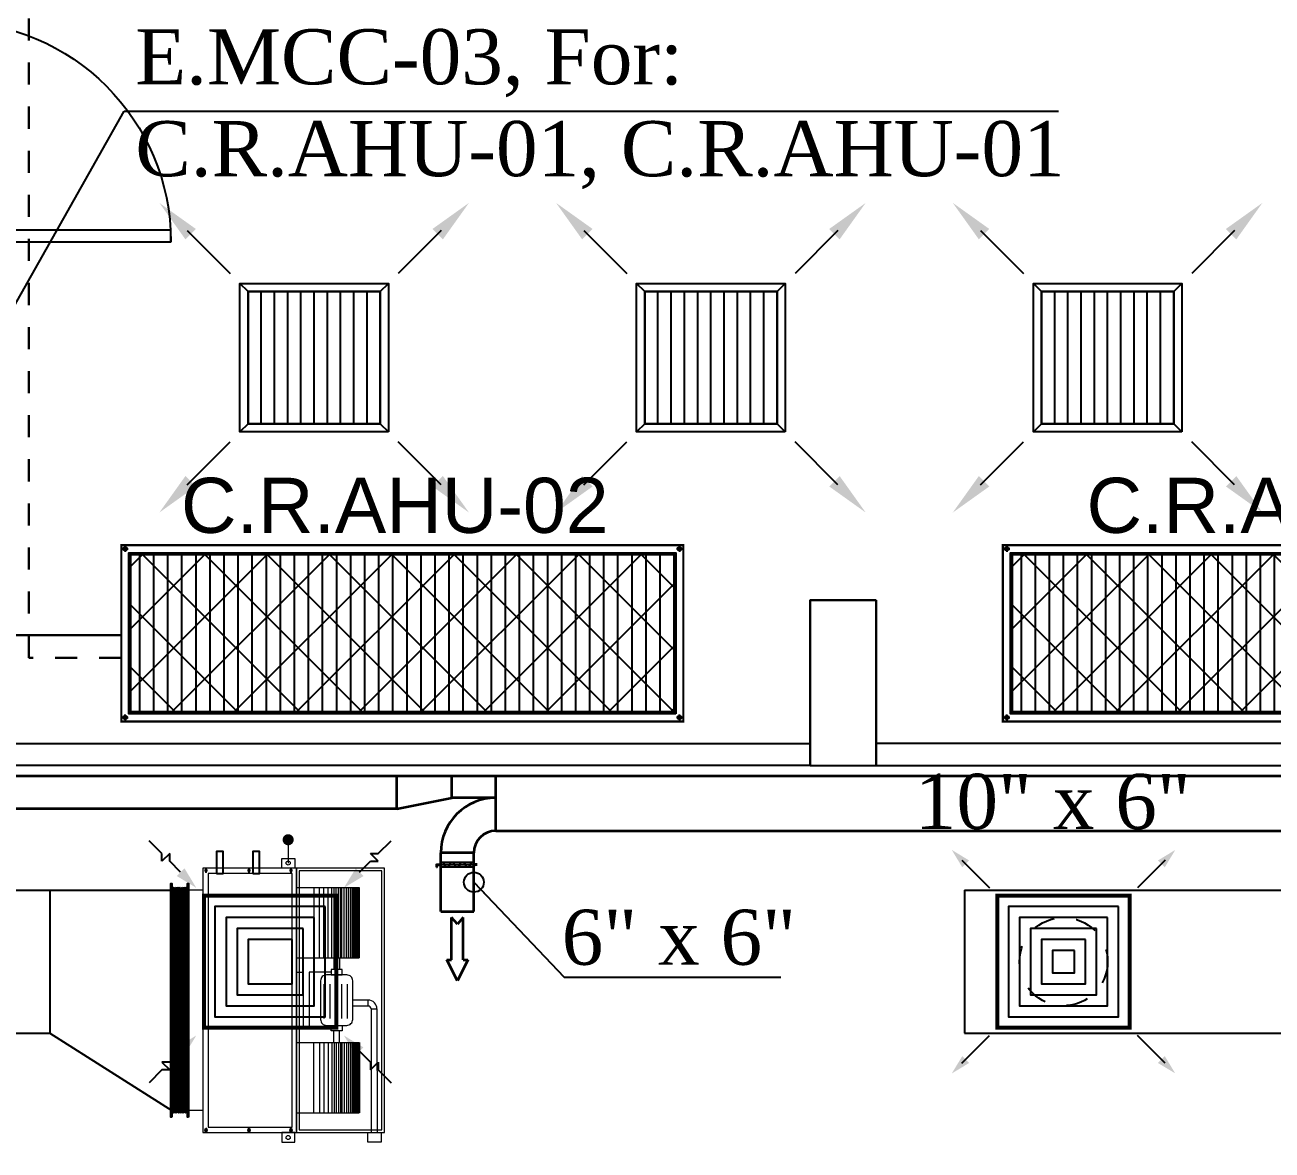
# Model space of a CAD drawing. Extents: x -432 to -365, y -145 to 173.
# Drawn here: x -398.53 to -392.87, y -5.99 to -0.89 of the extents above; entities that cross this region are included whole.
import ezdxf

# ---------------------------------------------------------------- set-up
doc = ezdxf.new("R2010")
doc.units = 0
doc.header["$MEASUREMENT"] = 0
for name, pattern in [('DASHDOT', [1, 0.5, -0.25, 0, -0.25]), ('DASHED', [0.75, 0.5, -0.25]), ('HIDDEN', [0.375, 0.25, -0.125]), ('HIDDEN-Z', [3, 2, -1])]:
    doc.linetypes.add(name, pattern=pattern)
for name, color, linetype in [('01_AC-EQUIP', 206, 'Continuous'), ('02_AC-DIFF', 4, 'Continuous'), ('03_AC-S.DUCT', 5, 'Continuous'), ('12-AC-FL.CONN.', 2, 'Continuous'), ('A.C.VOLUM DAMPER', 2, 'Continuous'), ('COL', 2, 'Continuous'), ('COLHATCH', 5, 'Continuous'), ('DOOR', 250, 'Continuous'), ('M-CH-WP-R', 40, 'HIDDEN-Z'), ('M-CH-WP-S', 142, 'Continuous'), ('M-DIFUSER', 195, 'Continuous'), ('M-DUCT-RA', 30, 'Continuous'), ('M-DUCT-SA', 5, 'Continuous'), ('M-EQBMNT', 21, 'Continuous'), ('pipe', 5, 'Continuous'), ('WALL', 4, 'Continuous'), ('WIN', 5, 'Continuous'), ('ZONE TEXT', 73, 'Continuous')]:
    doc.layers.add(name, color=color, linetype=linetype)
for name, color, linetype, lineweight in [('04-AC_F.A.DUCT', 4, 'Continuous', 35), ('AC-TEXT', 15, 'Continuous', 30), ('AC.REF(R). PIPING', 94, 'DASHED', 30), ('AC.REF(S). PIPING', 3, 'Continuous', 30)]:
    doc.layers.add(name, color=color, linetype=linetype, lineweight=lineweight)
doc.styles.add('AC', font='romans.shx', dxfattribs={"height": 0.2})
doc.styles.add('ARABY', font='sosa.shx')
doc.dimstyles.new('IHAB', dxfattribs={"dimscale": 0, "dimtxt": 0.15, "dimasz": 0.09, "dimexe": 0.18, "dimexo": 0.0625, "dimgap": 0, "dimtad": 0, "dimtih": 1, "dimtoh": 1, "dimzin": 0, "dimdsep": 46, "dimtxsty": 'ARABY', "dimcen": 0.03, "dimse1": 1, "dimse2": 1, "dimclrd": 36, "dimclrt": 42, "dimadec": 0, "dimazin": 0, "dimtfac": 1, "dimtmove": 1, "dimatfit": 3, "dimldrblk": 'ORIGIN', "dimfxl": 1, "dimtolj": 1, "dimtzin": 0, "dimarcsym": 0})

# ---------------------------------------------------------------- blocks, each defined once
blk = doc.blocks.new('*U251')
at = {"layer": 'M-DIFUSER', "ltscale": 5, "const_width": 18}
blk.add_lwpolyline([(-300, 300), (300, 300), (300, -300), (-300, -300)], close=True, dxfattribs=at)
at = {"layer": 'M-DIFUSER', "color": 21}
for points in [[(250, 250), (-250, 250), (-250, -250), (250, -250)], [(200, 200), (-200, 200), (-200, -200), (200, -200)], [(150, 150), (-150, 150), (-150, -150), (150, -150)], [(100, 100), (-100, 100), (-100, -100), (100, -100)], [(50, 50), (-50, 50), (-50, -50), (50, -50)]]:
    blk.add_lwpolyline(points, close=True, dxfattribs=at)
at = {"layer": 'M-DUCT-SA', "color": 5, "extrusion": (-5.07059e-20, -1.19855e-17, -1)}
blk.add_line((-461.1, 461.1), (-335.4, 335.4), dxfattribs=at)
at = {"layer": 'M-DUCT-SA', "color": 5, "extrusion": (-1.19855e-17, 5.07059e-20, -1)}
blk.add_line((461.1, 461.1), (335.4, 335.4), dxfattribs=at)
at = {"layer": 'M-DUCT-SA', "color": 5, "extrusion": (1.19855e-17, -5.07059e-20, -1)}
blk.add_line((-461.1, -461.1), (-335.4, -335.4), dxfattribs=at)
at = {"layer": 'M-DUCT-SA', "color": 5, "extrusion": (5.07059e-20, 1.19855e-17, -1)}
blk.add_line((461.1, -461.1), (335.4, -335.4), dxfattribs=at)
at = {"layer": 'M-DUCT-SA', "color": 5, "extrusion": (-5.07059e-20, -1.19855e-17, -1)}
blk.add_solid([(459.6, 428.4), (428.6, 459.4), (506.9, 506.9)], dxfattribs=at)
at = {"layer": 'M-DUCT-SA', "color": 5, "extrusion": (5.07059e-20, -1.19855e-17, -1)}
blk.add_solid([(-459.6, 428.4), (-428.7, 459.4), (-506.9, 506.9)], dxfattribs=at)
at = {"layer": 'M-DUCT-SA', "color": 5, "extrusion": (1.19855e-17, -5.07059e-20, -1)}
blk.add_solid([(428.4, -459.6), (459.4, -428.6), (506.9, -506.9)], dxfattribs=at)
at = {"layer": 'M-DUCT-SA', "color": 5, "extrusion": (-1.19855e-17, -5.07059e-20, -1)}
blk.add_solid([(-428.4, -459.6), (-459.4, -428.6), (-506.9, -506.9)], dxfattribs=at)
blk = doc.blocks.new('*U254')
at = {"layer": 'M-DIFUSER', "ltscale": 5, "const_width": 18}
blk.add_lwpolyline([(-300, 300), (300, 300), (300, -300), (-300, -300)], close=True, dxfattribs=at)
at = {"layer": 'M-DIFUSER', "color": 21}
for points in [[(250, 250), (-250, 250), (-250, -250), (250, -250)], [(200, 200), (-200, 200), (-200, -200), (200, -200)], [(150, 150), (-150, 150), (-150, -150), (150, -150)], [(100, 100), (-100, 100), (-100, -100), (100, -100)]]:
    blk.add_lwpolyline(points, close=True, dxfattribs=at)
at = {"layer": 'M-DUCT-RA', "color": 30}
for p, q in [((-491, 491), (-548.9, 548.9)), ((491, 491), (548.9, 548.9)), ((-491, 455.4), (-491, 491)), ((-455.4, 491), (-491, 455.4)), ((-455.4, 455.4), (-455.4, 491)), ((-406.3, 406.3), (-455.4, 455.4)), ((406.3, 406.3), (455.4, 455.4)), ((455.4, 491), (491, 491)), ((491, 455.4), (455.4, 491)), ((455.4, 455.4), (491, 455.4)), ((-406.3, -406.3), (-455.4, -455.4)), ((406.3, -406.3), (455.4, -455.4)), ((-491, -491), (-548.9, -548.9)), ((-491, -455.4), (-455.4, -491)), ((-455.4, -455.4), (-491, -455.4)), ((-455.4, -491), (-491, -491)), ((455.4, -491), (491, -455.4)), ((455.4, -455.4), (455.4, -491)), ((491, -455.4), (491, -491)), ((491, -491), (548.9, -548.9))]:
    blk.add_line(p, q, dxfattribs=at)
for points in [[(-388.6, 424), (-423.7, 388.9), (-335, 335)], [(424, 388.6), (388.9, 423.7), (335, 335)], [(-424, -388.6), (-388.9, -423.7), (-335, -335)], [(388.6, -424), (423.7, -388.9), (335, -335)]]:
    blk.add_solid(points, dxfattribs=at)
blk = doc.blocks.new('A$C20CF6213')
at = {"layer": '01_AC-EQUIP', "color": 7}
for p, q in [((-1.8886, -0.0428), (-2.5072, -0.6614)), ((-2.1714, -0.0428), (-2.5072, -0.3786)), ((-2.4543, -0.0428), (-2.5072, -0.0957)), ((-2.4677, -0.0428), (-2.4677, -0.7572)), ((-2.4543, -0.0428), (-1.7399, -0.7572)), ((-2.4039, -0.0428), (-2.4039, -0.7572)), ((-2.3401, -0.0428), (-2.3401, -0.7572)), ((-1.6057, -0.0428), (-2.3201, -0.7572)), ((-2.2763, -0.0428), (-2.2763, -0.7572)), ((-2.2125, -0.0428), (-2.2125, -0.7572)), ((-2.1714, -0.0428), (-1.457, -0.7572)), ((-2.1486, -0.0428), (-2.1486, -0.7572)), ((-2.0848, -0.0428), (-2.0848, -0.7572)), ((-1.3229, -0.0428), (-2.0373, -0.7572)), ((-2.021, -0.0428), (-2.021, -0.7572)), ((-1.9572, -0.0428), (-1.9572, -0.7572)), ((-1.8934, -0.0428), (-1.8934, -0.7572)), ((-1.8886, -0.0428), (-1.1742, -0.7572)), ((-1.8296, -0.0428), (-1.8296, -0.7572)), ((-1.7658, -0.0428), (-1.7658, -0.7572)), ((-1.04, -0.0428), (-1.7545, -0.7572)), ((-1.7019, -0.0428), (-1.7019, -0.7572)), ((-1.6381, -0.0428), (-1.6381, -0.7572)), ((-1.6057, -0.0428), (-0.8913, -0.7572)), ((-1.5743, -0.0428), (-1.5743, -0.7572)), ((-1.5105, -0.0428), (-1.5105, -0.7572)), ((-0.7572, -0.0428), (-1.4716, -0.7572)), ((-1.4467, -0.0428), (-1.4467, -0.7572)), ((-1.3829, -0.0428), (-1.3829, -0.7572)), ((-1.3229, -0.0428), (-0.6085, -0.7572)), ((-1.3191, -0.0428), (-1.3191, -0.7572)), ((-1.2553, -0.0428), (-1.2553, -0.7572)), ((-1.1914, -0.0428), (-1.1914, -0.7572)), ((-0.4744, -0.0428), (-1.1888, -0.7572)), ((-1.1276, -0.0428), (-1.1276, -0.7572)), ((-1.0638, -0.0428), (-1.0638, -0.7572)), ((-1.04, -0.0428), (-0.3256, -0.7572)), ((-1, -0.0428), (-1, -0.7572)), ((-0.9362, -0.0428), (-0.9362, -0.7572)), ((-0.1915, -0.0428), (-0.9059, -0.7572)), ((-0.8724, -0.0428), (-0.8724, -0.7572)), ((-0.8086, -0.0428), (-0.8086, -0.7572)), ((-0.7572, -0.0428), (-0.0428, -0.7572)), ((-0.7447, -0.0428), (-0.7447, -0.7572)), ((-0.6809, -0.0428), (-0.6809, -0.7572)), ((-0.6171, -0.0428), (-0.6171, -0.7572)), ((-0.5533, -0.0428), (-0.5533, -0.7572)), ((-0.4895, -0.0428), (-0.4895, -0.7572)), ((-0.4744, -0.0428), (-0.0428, -0.4744)), ((-0.4257, -0.0428), (-0.4257, -0.7572)), ((-0.3619, -0.0428), (-0.3619, -0.7572)), ((-0.2981, -0.0428), (-0.2981, -0.7572)), ((-0.2342, -0.0428), (-0.2342, -0.7572)), ((-0.1915, -0.0428), (-0.0428, -0.1915)), ((-0.1704, -0.0428), (-0.1704, -0.7572)), ((-0.1066, -0.0428), (-0.1066, -0.7572)), ((-0.0428, -0.1769), (-0.6231, -0.7572)), ((-2.5072, -0.2727), (-2.0227, -0.7572)), ((-0.0428, -0.4598), (-0.3402, -0.7572)), ((-2.5072, -0.5555), (-2.3055, -0.7572)), ((-0.0428, -0.7426), (-0.0574, -0.7572))]:
    blk.add_line(p, q, dxfattribs=at)
at = {"layer": '01_AC-EQUIP', "const_width": 0.01}
blk.add_lwpolyline([(0, -0.8), (-2.55, -0.8), (-2.55, 0), (0, 0)], close=True, dxfattribs=at)
at = {"layer": '01_AC-EQUIP'}
blk.add_lwpolyline([(-0.0347, -0.7653), (-2.5153, -0.7653), (-2.5153, -0.0347), (-0.0347, -0.0347)], close=True, dxfattribs=at)
at = {"layer": '01_AC-EQUIP', "color": 7}
blk.add_lwpolyline([(-0.0428, -0.7572), (-2.5072, -0.7572), (-2.5072, -0.0428), (-0.0428, -0.0428)], close=True, dxfattribs=at)
at = {"layer": 'pipe', "color": 2, "linetype": 'Continuous'}
for p, q in [((-2.5326, -0.0174), (-2.5465, -0.0174)), ((-2.5326, -0.0174), (-2.5326, -0.0035)), ((-2.5326, -0.0174), (-2.5187, -0.0174)), ((-2.5326, -0.0174), (-2.5326, -0.0313)), ((-2.5112, -0.0428), (-2.5147, -0.0428)), ((-2.5112, -0.0428), (-2.5112, -0.0393)), ((-2.5112, -0.0428), (-2.5078, -0.0428)), ((-2.5112, -0.0428), (-2.5112, -0.0463)), ((-0.0388, -0.0428), (-0.0422, -0.0428)), ((-0.0388, -0.0428), (-0.0388, -0.0393)), ((-0.0388, -0.0428), (-0.0353, -0.0428)), ((-0.0388, -0.0428), (-0.0388, -0.0463)), ((-0.0174, -0.0174), (-0.0313, -0.0174)), ((-0.0174, -0.0174), (-0.0174, -0.0035)), ((-0.0174, -0.0174), (-0.0035, -0.0174)), ((-0.0174, -0.0174), (-0.0174, -0.0313)), ((-2.5112, -0.1428), (-2.5147, -0.1428)), ((-2.5112, -0.1428), (-2.5147, -0.1428)), ((-2.5112, -0.1428), (-2.5112, -0.1393)), ((-2.5112, -0.1428), (-2.5112, -0.1393)), ((-2.5112, -0.1428), (-2.5078, -0.1428)), ((-2.5112, -0.1428), (-2.5112, -0.1463)), ((-2.5112, -0.1428), (-2.5078, -0.1428)), ((-2.5112, -0.1428), (-2.5112, -0.1463)), ((-0.0388, -0.1428), (-0.0422, -0.1428)), ((-0.0388, -0.1428), (-0.0422, -0.1428)), ((-0.0388, -0.1428), (-0.0388, -0.1393)), ((-0.0388, -0.1428), (-0.0388, -0.1393)), ((-0.0388, -0.1428), (-0.0353, -0.1428)), ((-0.0388, -0.1428), (-0.0388, -0.1463)), ((-0.0388, -0.1428), (-0.0353, -0.1428)), ((-0.0388, -0.1428), (-0.0388, -0.1463)), ((-2.5112, -0.2428), (-2.5147, -0.2428)), ((-2.5112, -0.2428), (-2.5112, -0.2393)), ((-2.5112, -0.2428), (-2.5078, -0.2428)), ((-2.5112, -0.2428), (-2.5112, -0.2463)), ((-0.0388, -0.2428), (-0.0422, -0.2428)), ((-0.0388, -0.2428), (-0.0388, -0.2393)), ((-0.0388, -0.2428), (-0.0353, -0.2428)), ((-0.0388, -0.2428), (-0.0388, -0.2463)), ((-2.5112, -0.3428), (-2.5112, -0.3393)), ((-0.0388, -0.3428), (-0.0388, -0.3393)), ((-2.5112, -0.3428), (-2.5147, -0.3428)), ((-2.5112, -0.3428), (-2.5078, -0.3428)), ((-2.5112, -0.3428), (-2.5112, -0.3463)), ((-0.0388, -0.3428), (-0.0422, -0.3428)), ((-0.0388, -0.3428), (-0.0353, -0.3428)), ((-0.0388, -0.3428), (-0.0388, -0.3463)), ((-2.5112, -0.4572), (-2.5147, -0.4572)), ((-2.5112, -0.4572), (-2.5112, -0.4537)), ((-2.5112, -0.4572), (-2.5078, -0.4572)), ((-2.5112, -0.4572), (-2.5112, -0.4607)), ((-0.0388, -0.4572), (-0.0422, -0.4572)), ((-0.0388, -0.4572), (-0.0388, -0.4537)), ((-0.0388, -0.4572), (-0.0353, -0.4572)), ((-0.0388, -0.4572), (-0.0388, -0.4607)), ((-2.5112, -0.5572), (-2.5147, -0.5572)), ((-2.5112, -0.5572), (-2.5112, -0.5537)), ((-2.5112, -0.5572), (-2.5078, -0.5572)), ((-2.5112, -0.5572), (-2.5112, -0.5607)), ((-0.0388, -0.5572), (-0.0422, -0.5572)), ((-0.0388, -0.5572), (-0.0388, -0.5537)), ((-0.0388, -0.5572), (-0.0353, -0.5572)), ((-0.0388, -0.5572), (-0.0388, -0.5607)), ((-2.5112, -0.6572), (-2.5147, -0.6572)), ((-2.5112, -0.6572), (-2.5147, -0.6572)), ((-2.5112, -0.6572), (-2.5112, -0.6537)), ((-2.5112, -0.6572), (-2.5112, -0.6537)), ((-2.5112, -0.6572), (-2.5078, -0.6572)), ((-2.5112, -0.6572), (-2.5112, -0.6607)), ((-2.5112, -0.6572), (-2.5078, -0.6572)), ((-2.5112, -0.6572), (-2.5112, -0.6607)), ((-0.0388, -0.6572), (-0.0422, -0.6572)), ((-0.0388, -0.6572), (-0.0422, -0.6572)), ((-0.0388, -0.6572), (-0.0388, -0.6537)), ((-0.0388, -0.6572), (-0.0388, -0.6537)), ((-0.0388, -0.6572), (-0.0353, -0.6572)), ((-0.0388, -0.6572), (-0.0388, -0.6607)), ((-0.0388, -0.6572), (-0.0353, -0.6572)), ((-0.0388, -0.6572), (-0.0388, -0.6607)), ((-2.5326, -0.7826), (-2.5465, -0.7826)), ((-2.5326, -0.7826), (-2.5326, -0.7687)), ((-2.5326, -0.7826), (-2.5187, -0.7826)), ((-2.5326, -0.7826), (-2.5326, -0.7965)), ((-2.5112, -0.7572), (-2.5147, -0.7572)), ((-2.5112, -0.7572), (-2.5112, -0.7537)), ((-2.5112, -0.7572), (-2.5078, -0.7572)), ((-2.5112, -0.7572), (-2.5112, -0.7607)), ((-0.0388, -0.7572), (-0.0422, -0.7572)), ((-0.0388, -0.7572), (-0.0388, -0.7537)), ((-0.0388, -0.7572), (-0.0353, -0.7572)), ((-0.0388, -0.7572), (-0.0388, -0.7607)), ((-0.0174, -0.7826), (-0.0313, -0.7826)), ((-0.0174, -0.7826), (-0.0174, -0.7687)), ((-0.0174, -0.7826), (-0.0035, -0.7826)), ((-0.0174, -0.7826), (-0.0174, -0.7965))]:
    blk.add_line(p, q, dxfattribs=at)
at = {"layer": 'pipe', "linetype": 'Continuous'}
for p, q in [((-2.5102, -0.0428), (-2.5123, -0.0428)), ((-0.0398, -0.0428), (-0.0377, -0.0428)), ((-2.5102, -0.1428), (-2.5123, -0.1428)), ((-2.5102, -0.1428), (-2.5123, -0.1428)), ((-0.0398, -0.1428), (-0.0377, -0.1428)), ((-0.0398, -0.1428), (-0.0377, -0.1428)), ((-2.5102, -0.2428), (-2.5123, -0.2428)), ((-0.0398, -0.2428), (-0.0377, -0.2428)), ((-2.5102, -0.3428), (-2.5123, -0.3428)), ((-0.0398, -0.3428), (-0.0377, -0.3428)), ((-2.5102, -0.4572), (-2.5123, -0.4572)), ((-0.0398, -0.4572), (-0.0377, -0.4572)), ((-2.5102, -0.5572), (-2.5123, -0.5572)), ((-0.0398, -0.5572), (-0.0377, -0.5572)), ((-2.5102, -0.6572), (-2.5123, -0.6572)), ((-2.5102, -0.6572), (-2.5123, -0.6572)), ((-0.0398, -0.6572), (-0.0377, -0.6572)), ((-0.0398, -0.6572), (-0.0377, -0.6572)), ((-2.5102, -0.7572), (-2.5123, -0.7572)), ((-0.0398, -0.7572), (-0.0377, -0.7572))]:
    blk.add_line(p, q, dxfattribs=at)
at = {"layer": 'pipe', "color": 1, "linetype": 'Continuous'}
for points, const_width in [([(-2.524, -0.0209), (-2.5291, -0.026), (-2.5362, -0.026), (-2.5412, -0.0209), (-2.5412, -0.0138), (-2.5362, -0.0088), (-2.5291, -0.0088), (-2.524, -0.0138)], 0.0001), ([(-2.5091, -0.0437), (-2.5104, -0.0449), (-2.5121, -0.0449), (-2.5134, -0.0437), (-2.5134, -0.0419), (-2.5121, -0.0406), (-2.5104, -0.0406), (-2.5091, -0.0419)], 0.000025), ([(-0.0409, -0.0437), (-0.0396, -0.0449), (-0.0379, -0.0449), (-0.0366, -0.0437), (-0.0366, -0.0419), (-0.0379, -0.0406), (-0.0396, -0.0406), (-0.0409, -0.0419)], 0.000025), ([(-0.026, -0.0209), (-0.0209, -0.026), (-0.0138, -0.026), (-0.0088, -0.0209), (-0.0088, -0.0138), (-0.0138, -0.0088), (-0.0209, -0.0088), (-0.026, -0.0138)], 0.0001), ([(-2.5091, -0.1437), (-2.5104, -0.1449), (-2.5121, -0.1449), (-2.5134, -0.1437), (-2.5134, -0.1419), (-2.5121, -0.1406), (-2.5104, -0.1406), (-2.5091, -0.1419)], 0.000025), ([(-2.5091, -0.1437), (-2.5104, -0.1449), (-2.5121, -0.1449), (-2.5134, -0.1437), (-2.5134, -0.1419), (-2.5121, -0.1406), (-2.5104, -0.1406), (-2.5091, -0.1419)], 0.000025), ([(-0.0409, -0.1437), (-0.0396, -0.1449), (-0.0379, -0.1449), (-0.0366, -0.1437), (-0.0366, -0.1419), (-0.0379, -0.1406), (-0.0396, -0.1406), (-0.0409, -0.1419)], 0.000025), ([(-0.0409, -0.1437), (-0.0396, -0.1449), (-0.0379, -0.1449), (-0.0366, -0.1437), (-0.0366, -0.1419), (-0.0379, -0.1406), (-0.0396, -0.1406), (-0.0409, -0.1419)], 0.000025), ([(-2.5091, -0.2437), (-2.5104, -0.2449), (-2.5121, -0.2449), (-2.5134, -0.2437), (-2.5134, -0.2419), (-2.5121, -0.2406), (-2.5104, -0.2406), (-2.5091, -0.2419)], 0.000025), ([(-0.0409, -0.2437), (-0.0396, -0.2449), (-0.0379, -0.2449), (-0.0366, -0.2437), (-0.0366, -0.2419), (-0.0379, -0.2406), (-0.0396, -0.2406), (-0.0409, -0.2419)], 0.000025), ([(-2.5091, -0.3437), (-2.5104, -0.3449), (-2.5121, -0.3449), (-2.5134, -0.3437), (-2.5134, -0.3419), (-2.5121, -0.3406), (-2.5104, -0.3406), (-2.5091, -0.3419)], 0.000025), ([(-0.0409, -0.3437), (-0.0396, -0.3449), (-0.0379, -0.3449), (-0.0366, -0.3437), (-0.0366, -0.3419), (-0.0379, -0.3406), (-0.0396, -0.3406), (-0.0409, -0.3419)], 0.000025), ([(-2.5091, -0.4563), (-2.5104, -0.4551), (-2.5121, -0.4551), (-2.5134, -0.4563), (-2.5134, -0.4581), (-2.5121, -0.4594), (-2.5104, -0.4594), (-2.5091, -0.4581)], 0.000025), ([(-0.0409, -0.4563), (-0.0396, -0.4551), (-0.0379, -0.4551), (-0.0366, -0.4563), (-0.0366, -0.4581), (-0.0379, -0.4594), (-0.0396, -0.4594), (-0.0409, -0.4581)], 0.000025), ([(-2.5091, -0.5563), (-2.5104, -0.5551), (-2.5121, -0.5551), (-2.5134, -0.5563), (-2.5134, -0.5581), (-2.5121, -0.5594), (-2.5104, -0.5594), (-2.5091, -0.5581)], 0.000025), ([(-0.0409, -0.5563), (-0.0396, -0.5551), (-0.0379, -0.5551), (-0.0366, -0.5563), (-0.0366, -0.5581), (-0.0379, -0.5594), (-0.0396, -0.5594), (-0.0409, -0.5581)], 0.000025), ([(-2.5091, -0.6563), (-2.5104, -0.6551), (-2.5121, -0.6551), (-2.5134, -0.6563), (-2.5134, -0.6581), (-2.5121, -0.6594), (-2.5104, -0.6594), (-2.5091, -0.6581)], 0.000025), ([(-2.5091, -0.6563), (-2.5104, -0.6551), (-2.5121, -0.6551), (-2.5134, -0.6563), (-2.5134, -0.6581), (-2.5121, -0.6594), (-2.5104, -0.6594), (-2.5091, -0.6581)], 0.000025), ([(-0.0409, -0.6563), (-0.0396, -0.6551), (-0.0379, -0.6551), (-0.0366, -0.6563), (-0.0366, -0.6581), (-0.0379, -0.6594), (-0.0396, -0.6594), (-0.0409, -0.6581)], 0.000025), ([(-0.0409, -0.6563), (-0.0396, -0.6551), (-0.0379, -0.6551), (-0.0366, -0.6563), (-0.0366, -0.6581), (-0.0379, -0.6594), (-0.0396, -0.6594), (-0.0409, -0.6581)], 0.000025), ([(-2.524, -0.7791), (-2.5291, -0.774), (-2.5362, -0.774), (-2.5412, -0.7791), (-2.5412, -0.7862), (-2.5362, -0.7912), (-2.5291, -0.7912), (-2.524, -0.7862)], 0.0001), ([(-2.5091, -0.7563), (-2.5104, -0.7551), (-2.5121, -0.7551), (-2.5134, -0.7563), (-2.5134, -0.7581), (-2.5121, -0.7594), (-2.5104, -0.7594), (-2.5091, -0.7581)], 0.000025), ([(-0.0409, -0.7563), (-0.0396, -0.7551), (-0.0379, -0.7551), (-0.0366, -0.7563), (-0.0366, -0.7581), (-0.0379, -0.7594), (-0.0396, -0.7594), (-0.0409, -0.7581)], 0.000025), ([(-0.026, -0.7791), (-0.0209, -0.774), (-0.0138, -0.774), (-0.0088, -0.7791), (-0.0088, -0.7862), (-0.0138, -0.7912), (-0.0209, -0.7912), (-0.026, -0.7862)], 0.0001)]:
    blk.add_lwpolyline(points, close=True, dxfattribs=dict(at, const_width=const_width))
at = {"layer": 'pipe', "color": 47, "linetype": 'Continuous'}
for centre, radius in [((-2.5326, -0.0174), 0.0086), ((-2.5112, -0.0428), 0.00215), ((-0.0388, -0.0428), 0.00215), ((-0.0174, -0.0174), 0.0086), ((-2.5112, -0.1428), 0.00215), ((-2.5112, -0.1428), 0.00215), ((-0.0388, -0.1428), 0.00215), ((-0.0388, -0.1428), 0.00215), ((-2.5112, -0.2428), 0.00215), ((-0.0388, -0.2428), 0.00215), ((-2.5112, -0.3428), 0.00215), ((-0.0388, -0.3428), 0.00215), ((-2.5112, -0.4572), 0.00215), ((-0.0388, -0.4572), 0.00215), ((-2.5112, -0.5572), 0.00215), ((-0.0388, -0.5572), 0.00215), ((-2.5112, -0.6572), 0.00215), ((-2.5112, -0.6572), 0.00215), ((-0.0388, -0.6572), 0.00215), ((-0.0388, -0.6572), 0.00215), ((-2.5326, -0.7826), 0.0086), ((-2.5112, -0.7572), 0.00215), ((-0.0388, -0.7572), 0.00215), ((-0.0174, -0.7826), 0.0086)]:
    blk.add_circle(centre, radius, dxfattribs=at)
at = {"layer": 'pipe', "color": 1, "linetype": 'Continuous'}
for centre, radius in [((-2.5326, -0.0174), 0.00524), ((-2.5112, -0.0428), 0.00131), ((-0.0388, -0.0428), 0.00131), ((-0.0174, -0.0174), 0.00524), ((-2.5112, -0.1428), 0.00131), ((-2.5112, -0.1428), 0.00131), ((-0.0388, -0.1428), 0.00131), ((-0.0388, -0.1428), 0.00131), ((-2.5112, -0.2428), 0.00131), ((-0.0388, -0.2428), 0.00131), ((-2.5112, -0.3428), 0.00131), ((-0.0388, -0.3428), 0.00131), ((-2.5112, -0.4572), 0.00131), ((-0.0388, -0.4572), 0.00131), ((-2.5112, -0.5572), 0.00131), ((-0.0388, -0.5572), 0.00131), ((-2.5112, -0.6572), 0.00131), ((-2.5112, -0.6572), 0.00131), ((-0.0388, -0.6572), 0.00131), ((-0.0388, -0.6572), 0.00131), ((-2.5326, -0.7826), 0.00524), ((-2.5112, -0.7572), 0.00131), ((-0.0388, -0.7572), 0.00131), ((-0.0174, -0.7826), 0.00524)]:
    blk.add_circle(centre, radius, dxfattribs=at)
blk = doc.blocks.new('A$C069E27EC')
at = {"layer": '01_AC-EQUIP', "color": 2, "linetype": 'Continuous'}
for p, q in [((0, 0), (0, -130)), ((1.01, 0.32), (0.5, -1.29)), ((1.01, 0.32), (1.52, -1.29)), ((2.03, 0.32), (1.52, -1.29)), ((2.03, 0.32), (2.54, -1.29)), ((3.05, 0.32), (2.54, -1.29)), ((3.05, 0.32), (3.56, -1.29)), ((4.06, 0.32), (3.56, -1.29)), ((4.06, 0.32), (4.57, -1.29)), ((5.08, 0.32), (4.57, -1.29)), ((5.08, 0.32), (5.59, -1.29)), ((6.1, 0.32), (5.59, -1.29)), ((6.1, 0.32), (6.61, -1.29)), ((7.12, 0.32), (6.61, -1.29)), ((7.12, 0.32), (7.63, -1.29)), ((8.14, 0.32), (7.63, -1.29)), ((8.14, 0.32), (8.65, -1.29)), ((9.16, 0.32), (8.65, -1.29)), ((9.16, 0.32), (9.67, -1.29)), ((1.52, -128.71), (1.52, -1.29)), ((2.54, -128.71), (2.54, -1.29)), ((3.56, -128.71), (3.56, -1.29)), ((4.57, -128.71), (4.57, -1.29)), ((5.59, -128.71), (5.59, -1.29)), ((6.61, -128.71), (6.61, -1.29)), ((7.63, -128.71), (7.63, -1.29)), ((8.65, -128.71), (8.65, -1.29)), ((1.01, -130.32), (0.5, -128.71)), ((1.01, -130.32), (1.52, -128.71)), ((2.03, -130.32), (1.52, -128.71)), ((2.03, -130.32), (2.54, -128.71)), ((3.05, -130.32), (2.54, -128.71)), ((3.05, -130.32), (3.56, -128.71)), ((4.06, -130.32), (3.56, -128.71)), ((4.06, -130.32), (4.57, -128.71)), ((5.08, -130.32), (4.57, -128.71)), ((5.08, -130.32), (5.59, -128.71)), ((6.1, -130.32), (5.59, -128.71)), ((6.1, -130.32), (6.61, -128.71)), ((7.12, -130.32), (6.61, -128.71)), ((7.12, -130.32), (7.63, -128.71)), ((8.14, -130.32), (7.63, -128.71)), ((8.14, -130.32), (8.65, -128.71)), ((9.16, -130.32), (8.65, -128.71)), ((9.16, -130.32), (9.67, -128.71))]:
    blk.add_line(p, q, dxfattribs=at)
for points in [[(0, 2.5), (0.5, 2.5), (0.5, -132.5), (0, -132.5)], [(9.67, 2.5), (10.17, 2.5), (10.17, -132.5), (9.67, -132.5)]]:
    blk.add_lwpolyline(points, close=True, dxfattribs=at)
blk = doc.blocks.new('A$C7CD32F90')
at = {"layer": '01_AC-EQUIP', "color": 1, "lineweight": 20}
for p, q in [((0.6392, -0.0346), (1.2, -0.0345)), ((0.6392, -0.0612), (0.6392, -0.0346)), ((0.5993, -0.0745), (0.5993, -0.1449)), ((0.6259, -0.0745), (0.5993, -0.0745)), ((0.6259, -0.0745), (0.6259, -0.1449)), ((0.6392, -0.0612), (1.2, -0.0612)), ((0.0885, -0.4), (0.0885, -0.1159)), ((0.4078, -0.1159), (0.0885, -0.1159)), ((0.4078, -0.1175), (0.0885, -0.1175)), ((0.4078, -0.1194), (0.0885, -0.1194)), ((0.4078, -0.1218), (0.0885, -0.1218)), ((0.4078, -0.1249), (0.0885, -0.1249)), ((0.4078, -0.1281), (0.0885, -0.1281)), ((0.4078, -0.1317), (0.0885, -0.1317)), ((0.4078, -0.1357), (0.0885, -0.1357)), ((0.4078, -0.1407), (0.0885, -0.1407)), ((0.4078, -0.1475), (0.0885, -0.1475)), ((0.4078, -0.1547), (0.0885, -0.1547)), ((0.4078, -0.1635), (0.0885, -0.1635)), ((0.4078, -0.4), (0.4078, -0.1159)), ((0.6828, -0.1679), (0.5262, -0.1679)), ((0.7908, -0.4), (0.7908, -0.1159)), ((0.7908, -0.1159), (1.11, -0.1159)), ((0.7908, -0.1175), (1.11, -0.1175)), ((0.7908, -0.1194), (1.11, -0.1194)), ((0.7908, -0.1218), (1.11, -0.1218)), ((0.7908, -0.1249), (1.11, -0.1249)), ((0.7908, -0.1281), (1.11, -0.1281)), ((0.7908, -0.1317), (1.11, -0.1317)), ((0.7908, -0.1357), (1.11, -0.1357)), ((0.7908, -0.1407), (1.11, -0.1407)), ((0.7908, -0.1475), (1.11, -0.1475)), ((0.7908, -0.1547), (1.11, -0.1547)), ((0.7908, -0.1635), (1.11, -0.1635)), ((1.11, -0.4), (1.11, -0.1159)), ((0.4078, -0.1733), (0.0885, -0.1733)), ((0.4078, -0.1834), (0.0885, -0.1834)), ((0.4078, -0.1935), (0.0885, -0.1935)), ((0.4078, -0.2007), (0.0885, -0.2007)), ((0.4078, -0.2094), (0.0885, -0.2094)), ((0.4078, -0.2192), (0.0885, -0.2192)), ((0.4078, -0.2044), (0.4596, -0.2044)), ((0.6828, -0.1945), (0.5262, -0.1945)), ((0.6828, -0.2211), (0.5262, -0.2211)), ((0.7908, -0.2044), (0.739, -0.2044)), ((0.7908, -0.1733), (1.11, -0.1733)), ((0.7908, -0.1834), (1.11, -0.1834)), ((0.7908, -0.1935), (1.11, -0.1935)), ((0.7908, -0.2007), (1.11, -0.2007)), ((0.7908, -0.2094), (1.11, -0.2094)), ((0.7908, -0.2192), (1.11, -0.2192)), ((0.4078, -0.2293), (0.0885, -0.2293)), ((0.4078, -0.2394), (0.0885, -0.2394)), ((0.4078, -0.2554), (0.0885, -0.2554)), ((0.4078, -0.2754), (0.0885, -0.2754)), ((0.4078, -0.231), (0.4596, -0.231)), ((0.4722, -0.2429), (0.4722, -0.3429)), ((0.6828, -0.2477), (0.5262, -0.2477)), ((0.6828, -0.2743), (0.5262, -0.2743)), ((0.7263, -0.2429), (0.7263, -0.3429)), ((0.7908, -0.231), (0.739, -0.231)), ((0.7908, -0.2293), (1.11, -0.2293)), ((0.7908, -0.2394), (1.11, -0.2394)), ((0.7908, -0.2554), (1.11, -0.2554)), ((0.7908, -0.2754), (1.11, -0.2754)), ((0.4078, -0.2954), (0.0885, -0.2954)), ((0.0885, -0.3207), (0.4078, -0.3207)), ((0.7908, -0.2954), (1.11, -0.2954)), ((1.11, -0.3207), (0.7908, -0.3207)), ((0.4722, -0.3429), (0.7263, -0.3429)), ((0.4722, -0.3703), (0.7263, -0.3703)), ((0.4722, -0.4), (0.4722, -0.3703)), ((0.7263, -0.4), (0.7263, -0.3703)), ((0.0219, -0.4254), (0.0012, -0.4254)), ((0.0111, -0.4184), (0.0111, -0.4317)), ((1.1781, -0.4254), (1.1988, -0.4254)), ((1.1889, -0.4184), (1.1889, -0.4317)), ((0.0219, -0.6154), (0.0012, -0.6154)), ((0.0111, -0.6084), (0.0111, -0.6217)), ((1.1781, -0.6154), (1.1988, -0.6154)), ((1.1889, -0.6084), (1.1889, -0.6217)), ((0.0219, -0.8104), (0.0012, -0.8104)), ((0.0111, -0.8034), (0.0111, -0.8167)), ((0.1002, -0.8245), (0.1002, -0.8899)), ((1.1002, -0.8245), (1.1002, -0.8899)), ((1.1781, -0.8104), (1.1988, -0.8104)), ((1.1889, -0.8034), (1.1889, -0.8167))]:
    blk.add_line(p, q, dxfattribs=at)
at = {"layer": '01_AC-EQUIP', "color": 1, "linetype": 'DASHDOT', "lineweight": 20}
for p, q in [((0.4078, -0.1935), (0.0885, -0.1935)), ((0.7908, -0.1935), (1.11, -0.1935))]:
    blk.add_line(p, q, dxfattribs=at)
at = {"layer": '01_AC-EQUIP', "color": 4, "lineweight": 20}
blk.add_line((-0.1285, -0.4376), (-0.0226, -0.4376), dxfattribs=at)
at = {"layer": '01_AC-EQUIP', "color": 1, "lineweight": 20}
for points in [[(0, -0.4), (1.2, -0.4), (1.2, 0), (0, 0)], [(0.0121, -0.3879), (1.1879, -0.3879), (1.1879, -0.0121), (0.0121, -0.0121)], [(1.244, -0.0757), (1.2, -0.0757), (1.2, -0.0158), (1.244, -0.0158)], [(0.4848, -0.1925), (0.4596, -0.1925), (0.4596, -0.2429), (0.4848, -0.2429)], [(0.7137, -0.1925), (0.739, -0.1925), (0.739, -0.2429), (0.7137, -0.2429)], [(-0.044, -0.4068), (0, -0.4068), (0, -0.4667), (-0.044, -0.4667)], [(1.2, -0.4), (0, -0.4), (0, -0.8245), (1.2003, -0.8245)], [(1.175, -0.42), (0.0245, -0.42), (0.0245, -0.8), (1.175, -0.8)], [(1.244, -0.4068), (1.2, -0.4068), (1.2, -0.4667), (1.244, -0.4667)]]:
    blk.add_lwpolyline(points, close=True, dxfattribs=at)
blk.add_lwpolyline([(0.6871, -0.1449), (0.5115, -0.1449, 0.414214), (0.4848, -0.1715), (0.4848, -0.2639, 0.414214), (0.5115, -0.2905), (0.6871, -0.2905, 0.414214), (0.7137, -0.2639), (0.7137, -0.1715, 0.414214)], format="xyb", close=True, dxfattribs=at)
at = {"layer": '01_AC-EQUIP', "color": 4, "lineweight": 20, "const_width": 0.0252}
blk.add_lwpolyline([(-0.1258, -0.4499, 1), (-0.1312, -0.4253, 1)], format="xyb", close=True, dxfattribs=at)
at = {"layer": '01_AC-EQUIP', "color": 1, "lineweight": 20}
for centre in [(-0.0226, -0.4376), (1.2226, -0.4376)]:
    blk.add_circle(centre, 0.00932, dxfattribs=at)
for radius in [0.0399, 0.0133]:
    blk.add_arc((0.6392, -0.0745), radius, 90.0006, 180.0006, dxfattribs=at)
at = {"layer": '01_AC-EQUIP', "color": 1, "lineweight": 20, "extrusion": (0, 0, -1)}
for centre, major_axis, start_param, end_param in [((0.0111, -0.4254), (-0.00827, 0), -1.570796, 4.712389), ((0.0111, -0.4254), (-0.0047, 0), 3.141593, 9.424778), ((0.0111, -0.6154), (-0.00827, 0), -1.570796, 4.712389), ((0.0111, -0.6154), (-0.0047, 0), 3.141593, 9.424778), ((0.0111, -0.8104), (-0.00827, 0), -1.570796, 4.712389), ((0.0111, -0.8104), (-0.0047, 0), 3.141593, 9.424778)]:
    blk.add_ellipse(centre, major_axis=major_axis, ratio=0.646018, start_param=start_param, end_param=end_param, dxfattribs=at)
at = {"layer": '01_AC-EQUIP', "color": 1, "lineweight": 20}
for centre, major_axis, start_param, end_param in [((1.1889, -0.4254), (0.00827, 0), -1.570796, 4.712389), ((1.1889, -0.4254), (0.0047, 0), 3.141593, 9.424778), ((1.1889, -0.6154), (0.00827, 0), -1.570796, 4.712389), ((1.1889, -0.6154), (0.0047, 0), 3.141593, 9.424778), ((1.1889, -0.8104), (0.00827, 0), -1.570796, 4.712389), ((1.1889, -0.8104), (0.0047, 0), 3.141593, 9.424778)]:
    blk.add_ellipse(centre, major_axis=major_axis, ratio=0.646018, start_param=start_param, end_param=end_param, dxfattribs=at)
at = {"layer": 'M-CH-WP-R', "color": 6, "linetype": 'ByBlock', "ltscale": 1.5}
blk.add_lwpolyline([(0.025, -0.7623), (0.025, -0.7323), (-0.075, -0.7323), (-0.075, -0.7623)], close=True, dxfattribs=at)
at = {"layer": 'M-CH-WP-S', "color": 5, "linetype": 'ByBlock', "ltscale": 1.5}
blk.add_lwpolyline([(0.025, -0.5973), (0.025, -0.5673), (-0.075, -0.5673), (-0.075, -0.5973)], close=True, dxfattribs=at)
at = {"layer": 'M-EQBMNT', "color": 21, "linetype": 'ByBlock', "ltscale": 1.5}
for p, q in [((0.4078, -0.1159), (0.0885, -0.1159)), ((0.7908, -0.1159), (1.11, -0.1159))]:
    blk.add_line(p, q, dxfattribs=at)
at = {"layer": '01_AC-EQUIP', "color": 1, "lineweight": 20, "xscale": 0.00784765227677817, "yscale": 0.00784765227677817, "zscale": 0.00784765227677817, "rotation": 270}
blk.add_blockref('A$C069E27EC', (1.1102, -0.8899), dxfattribs=at)
blk = doc.blocks.new('A$C4397250F')
at = {"layer": '04-AC_F.A.DUCT'}
for p, q in [((0, 0), (-0.0241, -0.0482)), ((0.0241, -0.0482), (0, 0)), ((-0.0241, -0.0482), (-0.0132, -0.0482)), ((-0.0132, -0.0482), (-0.0132, -0.1443)), ((0.0132, -0.0482), (0.0241, -0.0482)), ((0.0132, -0.0482), (0.0132, -0.1443)), ((0, -0.1288), (-0.0132, -0.1443)), ((0.0132, -0.1443), (0, -0.1288))]:
    blk.add_line(p, q, dxfattribs=at)
blk = doc.blocks.new('A$C180A56EA')
at = {"layer": 'A.C.VOLUM DAMPER'}
h = blk.add_hatch(dxfattribs=at)
h.set_pattern_fill('ANSI31', color=256, scale=0.001, style=0)
h.set_pattern_definition([(45, (129.5106855, -230.48025158), (-8.838834765e-05, 8.838834765e-05), [])])
h.paths.add_polyline_path([(0.0459, 0.0039), (0.0459, 0.0065), (0.0401, 0.0065), (0.0401, -0.0027), (0.0459, -0.0027), (0.0459, 0), (0.0603, 0), (0.0603, 0.0128), (0.057, 0.0128), (0.057, 0.0039)])
for p, q in [((-0.1242, 0.0032), (-0.1161, 0.0032)), ((-0.1161, 0.0004), (-0.119, 0.0032)), ((-0.1185, 0), (-0.1161, 0.0024)), ((-0.1161, 0.0015), (-0.1179, 0.0032)), ((-0.1174, 0), (-0.1161, 0.0013)), ((-0.1161, 0.0026), (-0.1168, 0.0032)), ((-0.1163, 0), (-0.1161, 0.0001)), ((-0.1161, 0.0001), (-0.1104, 0.0058)), ((-0.1161, 0.0013), (-0.1116, 0.0058)), ((-0.1161, 0.0024), (-0.1127, 0.0058)), ((-0.1161, -0.0026), (-0.1161, 0.0058)), ((-0.1161, 0.0035), (-0.1138, 0.0058)), ((-0.1161, 0.0058), (-0.1099, 0.0058)), ((-0.1161, 0.0057), (-0.116, 0.0058)), ((-0.1161, 0.0046), (-0.1149, 0.0058)), ((-0.1161, -0.001), (-0.1099, 0.0053)), ((-0.1099, -0.0014), (-0.1161, 0.0048)), ((-0.1161, -0.0021), (-0.1099, 0.0042)), ((-0.1099, -0.0026), (-0.1161, 0.0037)), ((-0.1109, -0.0026), (-0.1161, 0.0026)), ((-0.112, -0.0026), (-0.1161, 0.0015)), ((-0.1131, -0.0026), (-0.1161, 0.0004)), ((-0.1099, -0.0003), (-0.116, 0.0058)), ((-0.1156, -0.0026), (-0.1099, 0.0031)), ((-0.1099, 0.0008), (-0.1149, 0.0058)), ((-0.1145, -0.0026), (-0.1099, 0.002)), ((-0.1099, 0.0019), (-0.1138, 0.0058)), ((-0.1134, -0.0026), (-0.1099, 0.0009)), ((-0.1128, 0.0019), (0.0401, 0.0019)), ((-0.1099, 0.003), (-0.1127, 0.0058)), ((-0.1099, 0.0041), (-0.1116, 0.0058)), ((-0.1099, 0.0052), (-0.1105, 0.0058)), ((0.0401, 0.0121), (-0.1099, 0.0121)), ((-0.0882, 0.0113), (-0.0994, -0.0075)), ((-0.0768, 0.0113), (-0.0656, -0.0075)), ((-0.0402, 0.0113), (-0.0514, -0.0075)), ((-0.0284, 0.0113), (-0.0173, -0.0075)), ((0.0056, 0.0113), (-0.0056, -0.0075)), ((0.0174, 0.0113), (0.0286, -0.0075)), ((0.0459, 0.0065), (0.0401, 0.0065)), ((0.0401, 0.0065), (0.0401, -0.0027)), ((0.0459, 0.0039), (0.0459, 0.0065)), ((0.057, 0.0039), (0.0459, 0.0039)), ((0.0603, 0.0128), (0.057, 0.0128)), ((0.057, 0.0128), (0.057, 0.0039)), ((0.0603, 0.0128), (0.0603, 0)), ((-0.1242, 0), (-0.1161, 0)), ((-0.1142, -0.0026), (-0.1161, -0.0007)), ((-0.1153, -0.0026), (-0.1161, -0.0018)), ((-0.1099, -0.0026), (-0.1161, -0.0026)), ((-0.1123, -0.0026), (-0.1099, -0.0003)), ((-0.1111, -0.0026), (-0.1099, -0.0014)), ((-0.11, -0.0026), (-0.1099, -0.0025)), ((-0.1099, -0.0083), (0.0401, -0.0083)), ((0.0401, -0.0027), (0.0459, -0.0027)), ((0.0603, 0), (0.0459, 0)), ((0.0459, -0.0027), (0.0459, 0))]:
    blk.add_line(p, q, dxfattribs=at)
at = {"layer": 'A.C.VOLUM DAMPER', "extrusion": (0, 0, -1)}
for centre, major_axis, start_param, end_param in [((-0.0938, 0.0019), (0.00135, 0.00135), 3.926991, 7.068583), ((-0.0938, 0.0019), (-0.00135, 0.00135), 2.356195, 5.497787), ((-0.0712, 0.0019), (0.00135, 0.00135), 3.926991, 7.068583), ((-0.0712, 0.0019), (-0.00135, 0.00135), 2.356195, 5.497787), ((-0.0458, 0.0019), (0.00135, 0.00135), 3.926991, 7.068583), ((-0.0458, 0.0019), (-0.00135, 0.00135), 2.356195, 5.497787), ((-0.0228, 0.0019), (0.00135, 0.00135), 3.926991, 7.068583), ((-0.0228, 0.0019), (-0.00135, 0.00135), 2.356194, 5.497787), ((0, 0.0019), (0.00135, 0.00135), 3.926991, 7.068583), ((0, 0.0019), (0.00135, 0.00135), 0.785398, 3.926991), ((0.023, 0.0019), (0.00135, 0.00135), 3.926991, 7.068583), ((0.023, 0.0019), (-0.00135, 0.00135), 2.356195, 5.497787)]:
    blk.add_ellipse(centre, major_axis=major_axis, ratio=1, start_param=start_param, end_param=end_param, dxfattribs=at)
blk = doc.blocks.new('A$C16C81D8E')
at = {"layer": 'DOOR', "elevation": -0.5625}
blk.add_lwpolyline([(0, 0.8616), (0, 0.9111), (0.9111, 0.9111), (0.9111, 0.8616)], close=True, dxfattribs=at)
at = {"layer": 'DOOR'}
blk.add_arc((0, 0.9111, -0.5625), 0.9111, 270, 0, dxfattribs=at)
blk = doc.blocks.new('A$C54AA2B64')
at = {"layer": '02_AC-DIFF'}
for p, q in [((-0.5476, 0.5476), (-0.3626, 0.3626)), ((0.5476, 0.5476), (0.3626, 0.3626)), ((-0.285, 0.285), (-0.32, 0.32)), ((-0.228, -0.285), (-0.228, 0.285)), ((-0.171, -0.285), (-0.171, 0.285)), ((-0.114, -0.285), (-0.114, 0.285)), ((-0.057, -0.285), (-0.057, 0.285)), ((0, -0.285), (0, 0.285)), ((0.057, -0.285), (0.057, 0.285)), ((0.114, -0.285), (0.114, 0.285)), ((0.171, -0.285), (0.171, 0.285)), ((0.228, -0.285), (0.228, 0.285)), ((0.285, 0.285), (0.32, 0.32)), ((-0.285, -0.285), (-0.32, -0.32)), ((0.285, -0.285), (0.32, -0.32)), ((-0.5476, -0.5476), (-0.3626, -0.3626)), ((0.5476, -0.5476), (0.3626, -0.3626))]:
    blk.add_line(p, q, dxfattribs=at)
blk.add_lwpolyline([(0.32, -0.32), (-0.32, -0.32), (-0.32, 0.32), (0.32, 0.32)], close=True, dxfattribs=at)
at = {"layer": '02_AC-DIFF', "const_width": 0.01}
blk.add_lwpolyline([(0.285, -0.285), (-0.285, -0.285), (-0.285, 0.285), (0.285, 0.285)], close=True, dxfattribs=at)
at = {"layer": '02_AC-DIFF'}
for points in [[(-0.5549, 0.51), (-0.51, 0.5549), (-0.6672, 0.6672)], [(0.5549, 0.51), (0.51, 0.5549), (0.6672, 0.6672)], [(-0.5549, -0.51), (-0.51, -0.5549), (-0.6672, -0.6672)], [(0.5549, -0.51), (0.51, -0.5549), (0.6672, -0.6672)]]:
    blk.add_solid(points, dxfattribs=at)

msp = doc.modelspace()

# ---------------------------------------------------------------- hatches: boundary and pattern name
at = {"layer": 'COLHATCH', "linetype": 'Continuous'}
h = msp.add_hatch(dxfattribs=at)
h.set_pattern_fill('_USER', color=252, scale=0.05, angle=45, style=0, double=1, pattern_type=0)
h.set_pattern_definition([(45, (-202.924395, -172.77691), (-0.035355339, 0.035355339), []), (135, (-202.924395, -172.77691), (-0.035355339, -0.035355339), [])])
h.paths.add_polyline_path([(-382.4844, 4.8031), (-382.7844, 4.8031), (-382.7844, 3.9031), (-382.4844, 3.9031)])
h.paths.add_polyline_path([(-380.4844, 4.8031), (-381.2844, 4.8031), (-381.2844, 4.5031), (-380.4844, 4.5031)])
h.paths.add_polyline_path([(-378.5344, 2.8031), (-378.8344, 2.8031), (-378.8344, 2.2031), (-378.5344, 2.2031)])
h.paths.add_polyline_path([(-378.1344, -0.7769), (-378.9344, -0.7769), (-378.9344, -1.0769), (-378.1344, -1.0769)])
h.paths.add_polyline_path([(-380.6844, -0.7769), (-381.4844, -0.7769), (-381.4844, -1.0769), (-380.6844, -1.0769)])
h.paths.add_polyline_path([(-380.5844, -5.8269), (-381.4844, -5.8269), (-381.4844, -6.1269), (-380.5844, -6.1269)])
h.paths.add_polyline_path([(-378.1344, -5.7769), (-378.9344, -5.7769), (-378.9344, -6.0769), (-378.1344, -6.0769)])
h.paths.add_polyline_path([(-380.3919, -12.0469), (-381.4919, -12.0469), (-381.4919, -12.3469), (-380.6389, -12.3469, -0.011587), (-380.6548, -13.0326), (-380.4051, -13.0435, 0.01656)])
h.paths.add_polyline_path([(-380.5864, -14.7769), (-380.8398, -14.7769, -0.040808), (-381.4283, -17.1158), (-381.1918, -17.1969, 0.04151)])
h.paths.add_polyline_path([(-382.4844, -14.1769), (-382.7844, -14.1769), (-382.7844, -15.0769), (-382.4844, -15.0769)])
h.paths.add_polyline_path([(-386.6144, -14.1769), (-387.0144, -14.1769), (-387.0144, -15.0769), (-386.6144, -15.0769)])
h.paths.add_polyline_path([(-390.4144, -14.1769), (-390.8644, -14.1769), (-390.8644, -15.0769), (-390.4144, -15.0769)])
h.paths.add_polyline_path([(-390.6644, -15.9969), (-390.9644, -15.9969), (-390.9644, -16.8969), (-390.6644, -16.8969)])
h.paths.add_polyline_path([(-398.6644, -14.1769), (-398.9644, -14.1769), (-398.9644, -15.0769), (-398.6644, -15.0769)])
h.paths.add_polyline_path([(-398.6644, -15.9969), (-398.9644, -15.9969), (-398.9644, -16.8969), (-398.6644, -16.8969)])
h.paths.add_polyline_path([(-406.6644, -14.1769), (-406.9644, -14.1769), (-406.9644, -15.0769), (-406.6644, -15.0769)])
h.paths.add_polyline_path([(-406.6644, -15.9969), (-406.9644, -15.9969), (-406.9644, -16.8969), (-406.6644, -16.8969)])
h.paths.add_polyline_path([(-414.7644, -14.1769), (-415.2144, -14.1769), (-415.2144, -15.0769), (-414.7639, -15.0769)])
h.paths.add_polyline_path([(-414.6644, -15.9969), (-414.9644, -15.9969), (-414.9644, -16.8969), (-414.6644, -16.8969)])
h.paths.add_polyline_path([(-418.6144, -14.1769), (-419.0144, -14.1769), (-419.0144, -15.0769), (-418.6144, -15.0769)])
h.paths.add_polyline_path([(-422.8444, -14.1769), (-423.1444, -14.1769), (-423.1444, -15.0769), (-422.8444, -15.0769)])
h.paths.add_polyline_path([(-424.1369, -12.0469), (-425.2369, -12.0469, 0.01656), (-425.2237, -13.0435), (-424.974, -13.0326, -0.011587), (-424.9898, -12.3469), (-424.1369, -12.3469)])
h.paths.add_polyline_path([(-424.789, -14.7769), (-425.0424, -14.7769, 0.04151), (-424.437, -17.1969), (-424.2005, -17.1158, -0.040808)])
h.paths.add_polyline_path([(-424.1444, -5.8269), (-425.0444, -5.8269), (-425.0444, -6.1269), (-424.1444, -6.1269)])
h.paths.add_polyline_path([(-426.6944, -5.7769), (-427.4944, -5.7769), (-427.4944, -6.0769), (-426.6944, -6.0769)])
h.paths.add_polyline_path([(-426.6944, -0.7769), (-427.4944, -0.7769), (-427.4944, -1.0769), (-426.6944, -1.0769)])
h.paths.add_polyline_path([(-424.1444, -0.7769), (-424.9444, -0.7769), (-424.9444, -1.0769), (-424.1444, -1.0769)])
h.paths.add_polyline_path([(-426.7944, 2.8031), (-427.0944, 2.8031), (-427.0944, 2.2031), (-426.7944, 2.2031)])
h.paths.add_polyline_path([(-424.3444, 4.8031), (-425.1444, 4.8031), (-425.1444, 4.5031), (-424.3444, 4.5031)])
h.paths.add_polyline_path([(-422.8444, 4.8031), (-423.1444, 4.8031), (-423.1444, 3.9031), (-422.8444, 3.9031)])
h.paths.add_polyline_path([(-418.5644, 4.8031), (-418.9644, 4.8031), (-418.9644, 3.9031), (-418.5644, 3.9031)])
h.paths.add_polyline_path([(-414.7644, 4.8031), (-415.2144, 4.8031), (-415.2144, 3.9031), (-414.7644, 3.9031)])
h.paths.add_polyline_path([(-405.4144, 7.0031), (-405.7144, 7.0031), (-405.7144, 6.4031), (-405.4144, 6.4031)])
h.paths.add_polyline_path([(-405.4144, 4.5031), (-400.3144, 4.5031), (-400.3144, 3.0531), (-400.0144, 3.0531), (-400.0144, 4.8031), (-405.7144, 4.8031), (-405.7144, 3.0531), (-405.4144, 3.0531)])
h.paths.add_polyline_path([(-398.6644, 7.0031), (-398.9644, 7.0031), (-398.9644, 6.4031), (-398.6644, 6.4031)])
h.paths.add_polyline_path([(-398.6644, 3.6531), (-398.9644, 3.6531), (-398.9644, 3.0531), (-398.6644, 3.0531)])
h.paths.add_polyline_path([(-390.4144, 4.8031), (-390.8644, 4.8031), (-390.8644, 3.9031), (-390.4144, 3.9031)])

# ---------------------------------------------------------------- linework, layer by layer
at = {"layer": '03_AC-S.DUCT', "linetype": 'Continuous'}
for p, q in [((-408.6644, -4.8119), (-397.8605, -4.8119)), ((-398.4145, -4.8119), (-398.4145, -5.4619)), ((-394.2644, -4.8119), (-383.6105, -4.8119)), ((-394.2644, -4.8119), (-394.2644, -5.4619)), ((-408.6644, -5.4619), (-398.4145, -5.4619)), ((-398.4145, -5.4619), (-397.8605, -5.8122)), ((-394.2644, -5.4619), (-384.1645, -5.4619))]:
    msp.add_line(p, q, dxfattribs=at)
at = {"layer": '04-AC_F.A.DUCT', "linetype": 'Continuous'}
for p, q in [((-399.5852, -4.2935), (-382.0907, -4.2935)), ((-396.8398, -4.4435), (-396.8398, -4.2935)), ((-396.5898, -4.3935), (-396.5898, -4.2935)), ((-396.3898, -4.5435), (-396.3898, -4.2935)), ((-396.8398, -4.4435), (-396.5898, -4.3935)), ((-396.3898, -4.3935), (-396.5898, -4.3935)), ((-396.8398, -4.4435), (-399.5852, -4.4435)), ((-396.3898, -4.5435), (-387.7744, -4.5435)), ((-396.6398, -4.9092), (-396.6398, -4.6435)), ((-396.4898, -4.6435), (-396.6398, -4.6435)), ((-396.4898, -4.9092), (-396.4898, -4.6435)), ((-396.6398, -4.9092), (-396.4898, -4.9092))]:
    msp.add_line(p, q, dxfattribs=at)
for radius in [0.25, 0.1]:
    msp.add_arc((-396.3898, -4.6435), radius, 90, 180, dxfattribs=at)
at = {"layer": '12-AC-FL.CONN.', "linetype": 'HIDDEN', "ltscale": 0.25}
msp.add_circle((-393.8144, -5.1369), 0.2, dxfattribs=at)
at = {"layer": 'AC.REF(R). PIPING', "linetype": 'HIDDEN', "ltscale": 0.2}
for p, q in [((-398.5089, -3.7579), (-398.5089, 2.7861)), ((-398.0894, -3.7579), (-398.5089, -3.7579))]:
    msp.add_line(p, q, dxfattribs=at)
at = {"layer": 'AC.REF(S). PIPING'}
msp.add_line((-398.0894, -3.6563), (-398.6089, -3.6563), dxfattribs=at)
at = {"layer": 'COL', "linetype": 'Continuous'}
msp.add_lwpolyline([(-394.6644, -3.4969), (-394.9644, -3.4969), (-394.9644, -4.2469), (-394.6644, -4.2469)], close=True, dxfattribs=at)
at = {"layer": 'WALL', "color": 252, "linetype": 'Continuous'}
for p, q in [((-394.9644, -4.2469), (-394.9644, -3.4969)), ((-394.9644, -3.4969), (-394.6644, -3.4969)), ((-394.6644, -3.4969), (-394.6644, -4.2469)), ((-394.9644, -4.2469), (-394.6644, -4.2469))]:
    msp.add_line(p, q, dxfattribs=at)
at = {"layer": 'WIN', "color": 252}
for p, q in [((-398.6644, -4.1469), (-394.9644, -4.1469)), ((-390.9644, -4.1469), (-394.6644, -4.1469)), ((-394.9644, -4.2469), (-398.6644, -4.2469)), ((-394.6644, -4.2469), (-390.9644, -4.2469))]:
    msp.add_line(p, q, dxfattribs=at)

# ---------------------------------------------------------------- block references
at = {"layer": '01_AC-EQUIP', "linetype": 'Continuous'}
for p in [(-395.5394, -3.2469), (-391.5394, -3.2469)]:
    msp.add_blockref('A$C20CF6213', p, dxfattribs=at)
at = {"layer": '01_AC-EQUIP', "rotation": 270}
msp.add_blockref('A$C7CD32F90', (-396.8948, -4.7121), dxfattribs=at)
at = {"layer": '02_AC-DIFF', "xscale": 1.052631578946887, "yscale": 1.052631578946915, "zscale": 1.052631578946896}
for p in [(-397.2144, -2.3969), (-395.4144, -2.3969), (-393.6144, -2.3969)]:
    msp.add_blockref('A$C54AA2B64', p, dxfattribs=at)
at = {"layer": '04-AC_F.A.DUCT', "xscale": -2, "yscale": 2, "zscale": 2, "rotation": 180}
msp.add_blockref('A$C4397250F', (-396.5648, -5.2245), dxfattribs=at)
at = {"layer": 'A.C.VOLUM DAMPER', "xscale": 1.000001061474904, "yscale": 1.000001061474904, "zscale": 1.000001061514839, "rotation": 180}
msp.add_blockref('A$C180A56EA', (-396.5997, -4.6952), dxfattribs=at)
at = {"layer": 'DOOR', "xscale": -1.097560975609838, "yscale": 1.097560975609838, "zscale": 1.097560975609826, "rotation": 180}
msp.add_blockref('A$C16C81D8E', (-398.8644, -0.8719, 0.6174), dxfattribs=at)
at = {"layer": 'M-DIFUSER', "color": 21, "xscale": 0.0009999999999763531, "yscale": 0.001000000000004775, "zscale": 0.001}
for name, p in [('*U254', (-397.4144, -5.1369)), ('*U251', (-393.8144, -5.1369))]:
    msp.add_blockref(name, p, dxfattribs=at)

# ---------------------------------------------------------------- texts
at = {"layer": 'AC-TEXT', "color": 34, "linetype": 'Continuous', "char_height": 0.25, "style": 'AC'}
for s, insert, width, attachment_point in [('\\A1;{\\fTimes New Roman|b0|i0|c0|p18;E.MCC-03, For:\\PC.R.AHU-01, C.R.AHU-01}', (-398.0259, -0.9066), 4.192083, 1), ('\\A1;{\\fTimes New Roman|b0|i0|c0|p18;\\C85;10" x 6"}', (-394.489, -4.5386), 3.951459, 7), ('\\A1;{\\fTimes New Roman|b0|i0|c0|p18;\\C85;6" x 6"}', (-396.0913, -5.1545), 3.951459, 7)]:
    msp.add_mtext(s, dxfattribs=dict(at, insert=insert, width=width, attachment_point=attachment_point))
at = {"layer": 'ZONE TEXT', "linetype": 'Continuous', "char_height": 0.25, "width": 3.292883, "attachment_point": 1, "style": 'AC'}
for s, insert in [('{\\fArial|b0|i0|c0|p34;C.R.AHU-02}', (-397.8189, -2.9416)), ('{\\fArial|b0|i0|c0|p34;C.R.AHU-01}', (-393.7101, -2.9416))]:
    msp.add_mtext(s, dxfattribs=dict(at, insert=insert))

# ---------------------------------------------------------------- leaders
at = {"layer": 'AC-TEXT', "color": 34, "linetype": 'Continuous'}
for points in [[(-398.7144, -2.4074), (-398.0771, -1.2783), (-393.8374, -1.2783)], [(-396.4898, -4.7764), (-396.0795, -5.2067), (-395.0972, -5.2067)]]:
    msp.add_leader(points, dimstyle='IHAB', override={"dimscale": 1}, dxfattribs=at)

doc.saveas('drawing.dxf')
